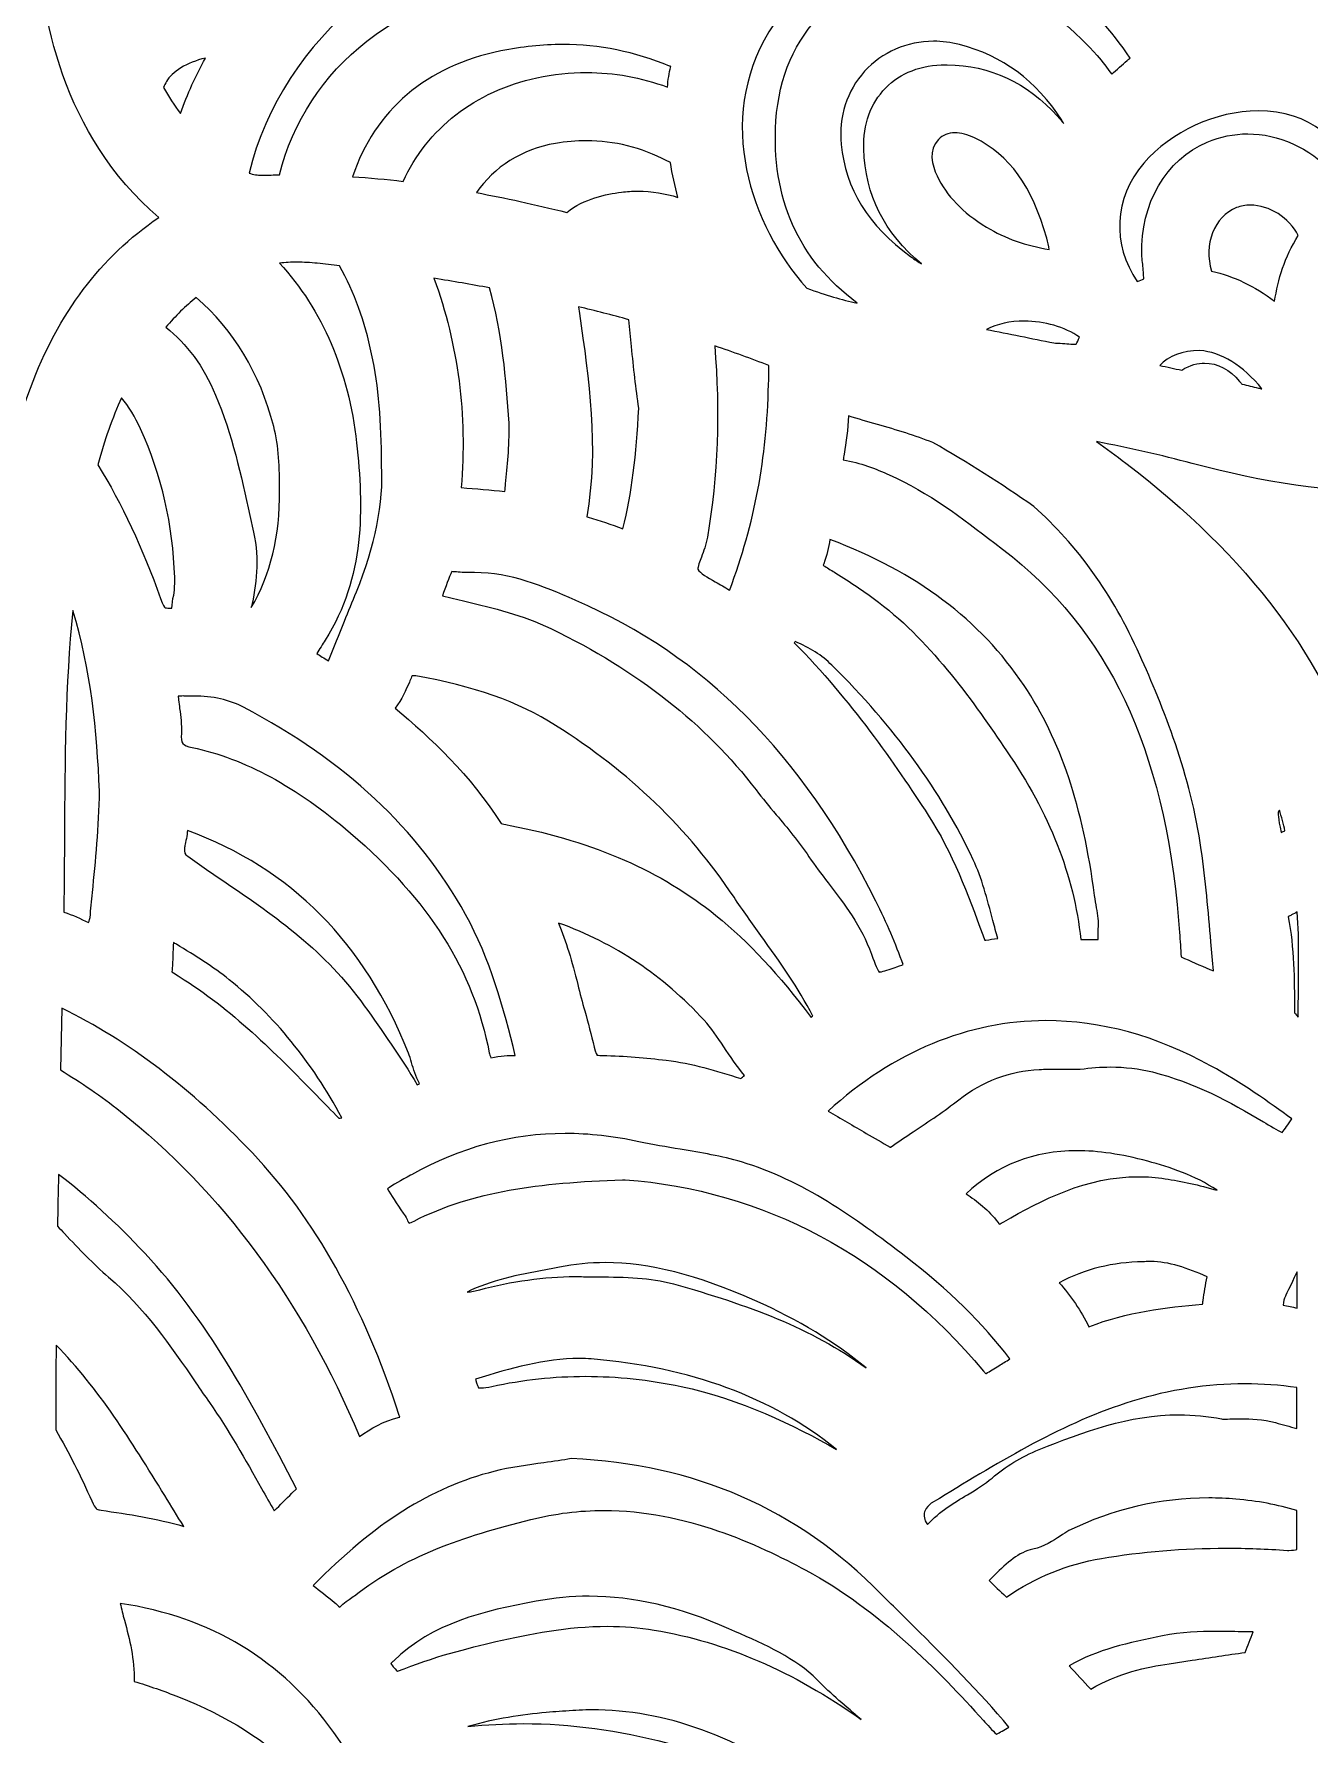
# Model space of a CAD drawing. Extents: x 55 to 1945, y -803 to -197.
# Drawn here: x 622.2 to 750.3, y -578.7 to -408 of the extents above; entities that cross this region are included whole.
import ezdxf

# ---------------------------------------------------------------- set-up
doc = ezdxf.new("R2010")
doc.units = 0
doc.header["$MEASUREMENT"] = 0
doc.layers.add('Layer 1', color=7, linetype='Continuous')

# ---------------------------------------------------------------- blocks, each defined once
blk = doc.blocks.new('block 2')
at = {"layer": 'Layer 1', "lineweight": 0}
for points, knots in [([(980.2, -612.68), (978.01, -609.98), (975.82, -607.29), (973.62, -604.6), (968.72, -598.59), (963.66, -592.38), (958.81, -586.19), (951.38, -576.7), (942.23, -563.82), (937.35, -548.26), (936.88, -546.77), (937, -546.29), (938.11, -545.24), (945.05, -538.69), (950.03, -531.23), (952.92, -523.05), (954.92, -517.36), (954.23, -515.91), (948.58, -513.87), (928.52, -506.64), (912.42, -493.97), (900.72, -476.21), (899.19, -473.89), (898.47, -471.72), (898.4, -469.18), (898.25, -464.07), (897.58, -458.73), (896.4, -453.32), (894.46, -444.44), (891.27, -434.42), (882.3, -427.47), (881.82, -427.09), (881.34, -426.74), (880.84, -426.4), (885.52, -422.49), (888.82, -417.27), (890.88, -410.54), (893.45, -402.18), (894.08, -392.92), (892.88, -381.39), (892.88, -381.39), (892.79, -380.54), (892.79, -380.54), (891.75, -370.64), (891.75, -370.64), (898.02, -362.41), (912.49, -343.4), (928.05, -332.67), (947, -328.65), (949, -328.22), (950.32, -327.37), (951.03, -326.06), (952.01, -324.26), (951.42, -322.25), (950.89, -320.89), (946.39, -309.26), (938.54, -301.57), (927.54, -298.03), (926.54, -297.71), (926.54, -297.65), (926.53, -296.78), (926.51, -292.92), (926.78, -289.16), (927.33, -285.61), (929.56, -271.21), (935.07, -257.96), (941.5, -243.37), (941.6, -243.13), (941.79, -242.81), (941.98, -242.48), (942.74, -241.18), (944.76, -237.73), (941.36, -235.19), (940.46, -234.51), (939.51, -234.17), (938.54, -234.17), (936.38, -234.17), (935.04, -235.8), (934.16, -236.89), (933.92, -237.18), (933.7, -237.45), (933.53, -237.61), (911.04, -259.03), (894.13, -285.43), (881.81, -318.32), (880.74, -321.18), (879.69, -324.04), (878.61, -327.02), (873.63, -315.34), (866.33, -304.93), (856.88, -296.02), (855.65, -294.86), (855.39, -294.08), (855.68, -292.39), (858.16, -277.79), (856.25, -264.3), (850, -252.3), (849.56, -251.44), (849.45, -250.71), (849.62, -249.67), (852.55, -231.6), (844.41, -214.21), (828.89, -205.34), (822.41, -201.64), (815.12, -199.69), (807.81, -199.69), (797.77, -199.69), (788.2, -203.19), (780.13, -209.83), (779.41, -210.42), (779.06, -210.53), (778.62, -210.53), (778.48, -210.53), (778.32, -210.51), (778.15, -210.49), (771.35, -209.5), (764.48, -209), (757.73, -209), (751.12, -209), (744.44, -209.48), (737.88, -210.43), (737.6, -210.47), (737.35, -210.49), (737.13, -210.49), (736.54, -210.49), (736.05, -210.36), (735.27, -209.72), (727.41, -203.26), (717.65, -199.71), (707.77, -199.71), (700.37, -199.71), (693.01, -201.69), (686.48, -205.44), (670.95, -214.36), (662.86, -231.82), (665.87, -249.91), (666.02, -250.8), (665.92, -251.42), (665.51, -252.2), (659.13, -264.39), (657.26, -277.72), (659.82, -292.95), (660.04, -294.26), (659.87, -294.75), (658.87, -295.69), (649.22, -304.74), (641.81, -315.28), (636.8, -327.05), (633.94, -319.07), (631.27, -312.04), (628.24, -305.09), (616.62, -278.45), (600.8, -255.52), (581.25, -236.94), (581.09, -236.79), (580.93, -236.62), (580.77, -236.44), (579.95, -235.53), (578.71, -234.17), (576.73, -234.17), (575.84, -234.17), (574.97, -234.46), (574.13, -235.03), (570.78, -237.34), (572.55, -240.68), (573.13, -241.78), (573.24, -241.99), (573.34, -242.19), (573.43, -242.38), (576.28, -248.67), (579.56, -256.14), (582.31, -263.9), (585.68, -273.41), (589.09, -284.74), (588.81, -296.61), (588.79, -297.46), (588.69, -297.65), (588.68, -297.67), (588.68, -297.67), (588.54, -297.81), (588, -297.98), (577.24, -301.41), (569.49, -308.75), (564.95, -319.8), (563.93, -322.29), (563.28, -324.19), (564.19, -325.96), (565.1, -327.71), (567.06, -328.29), (569.53, -328.86), (575.92, -330.33), (582.04, -332.65), (587.72, -335.77), (601.19, -343.16), (612.55, -354.39), (623.49, -371.1), (623.85, -371.66), (623.8, -372.22), (623.58, -373.56), (623.58, -373.56), (623.52, -373.89), (623.52, -373.89), (622.22, -381.95), (621.82, -389.79), (622.33, -397.19), (622.96, -406.5), (625, -417.98), (634.73, -426.42), (628.9, -430.37), (624.67, -436), (621.85, -443.54), (619.02, -451.1), (617.47, -459.67), (616.95, -470.52), (616.86, -472.32), (616.41, -473.77), (615.48, -475.22), (603.68, -493.54), (587.21, -506.58), (566.51, -513.98), (562.16, -515.53), (560.85, -518.28), (562.39, -522.64), (565.45, -531.28), (570.63, -539.02), (577.79, -545.62), (578.63, -546.39), (578.7, -546.68), (578.35, -547.79), (575.44, -557.15), (570.75, -566.38), (563.59, -576.83), (557.77, -585.33), (551.09, -593.44), (544.63, -601.29), (541.67, -604.88), (538.61, -608.6), (535.66, -612.32), (535.54, -612.47), (535.41, -612.62), (535.28, -612.76), (534.49, -613.67), (532.08, -616.41), (534.83, -619.38), (535.99, -620.63), (537.21, -620.89), (538.03, -620.89), (539.54, -620.89), (540.66, -620.06), (541.49, -619.45), (541.64, -619.33), (541.8, -619.22), (541.95, -619.12), (543.82, -617.88), (545.69, -616.65), (547.56, -615.42), (553.71, -611.38), (560.08, -607.2), (566.2, -602.87), (582.76, -591.14), (601.36, -576.52), (615.64, -556.17), (615.74, -576.94), (616.67, -595.29), (618.46, -612.13), (618.77, -614.99), (618.25, -617.27), (616.67, -620.01), (610.06, -631.48), (604.76, -642.12), (600.47, -652.54), (593.95, -668.39), (590.23, -683.37), (589.12, -698.34), (588.81, -702.55), (590.57, -705.07), (594.5, -706.04), (595.16, -706.2), (595.81, -706.39), (596.46, -706.57), (598.33, -707.1), (600.26, -707.65), (602.39, -707.73), (602.56, -707.74), (602.7, -707.75), (602.81, -707.76), (602.81, -707.88), (602.79, -708.04), (602.77, -708.24), (602.01, -714.13), (601.78, -720.27), (602.07, -726.49), (602.98, -745.23), (607.98, -762.81), (613.46, -780.66), (614, -782.4), (614.53, -784.13), (615.07, -785.87), (616.16, -789.4), (617.25, -792.92), (618.32, -796.46), (619.08, -799.02), (620.54, -800.31), (622.65, -800.31), (622.89, -800.31), (623.15, -800.29), (623.4, -800.25), (624.33, -800.11), (627.35, -799.3), (627.08, -794.98), (627.07, -794.76), (627.07, -794.54), (627.07, -794.32), (627.06, -794.11), (627.06, -793.91), (627.05, -793.7), (625.82, -761.99), (626.93, -729.41), (630.36, -696.86), (630.98, -691), (631.71, -685.05), (632.42, -679.28), (632.69, -679.96), (632.96, -680.63), (633.22, -681.3), (634.46, -684.4), (635.73, -687.6), (637.11, -690.71), (649.92, -719.72), (668.32, -739.95), (693.35, -752.56), (709.85, -760.88), (728.61, -765.58), (750.68, -766.94), (751.51, -766.99), (752.19, -767.02), (752.79, -767.02), (756.35, -767.02), (757.46, -765.31), (757.8, -763.21), (758, -764.02), (758.36, -764.85), (759.01, -765.54), (760.45, -767.08), (762.53, -767.08), (763.21, -767.08), (763.57, -767.08), (763.94, -767.06), (764.34, -767.03), (771.51, -766.46), (780, -765.65), (788.57, -763.93), (814.74, -758.68), (835.61, -747.7), (852.36, -730.37), (865.29, -717), (875.34, -700.19), (882.99, -679.08), (884.8, -693.05), (886.21, -707.24), (887.26, -722.18), (888.8, -744.02), (889.17, -767.54), (888.39, -794.08), (888.39, -794.25), (888.38, -794.44), (888.36, -794.62), (888.28, -795.87), (888.02, -799.66), (892.08, -800.24), (892.34, -800.27), (892.59, -800.29), (892.82, -800.29), (896.11, -800.29), (896.91, -797.31), (897.25, -796.03), (897.3, -795.85), (897.35, -795.67), (897.4, -795.49), (899.41, -788.96), (901.41, -782.42), (903.41, -775.88), (909.48, -755.92), (915.7, -732.57), (912.59, -707.84), (915.13, -707.63), (917.54, -706.99), (919.86, -706.37), (919.86, -706.37), (921.02, -706.06), (921.02, -706.06), (925.04, -705.01), (926.82, -702.51), (926.46, -698.41), (925.72, -690.03), (924.43, -682.34), (922.53, -674.89), (917.08, -653.5), (906.86, -634.03), (897.58, -617.8), (896.89, -616.6), (896.59, -615.87), (896.69, -614.91), (898.6, -597.76), (899.6, -578.96), (899.83, -556.08), (904.49, -562.78), (909.84, -569.14), (916.05, -575.39), (933.48, -592.92), (953.58, -606.31), (974.35, -619.6), (975.12, -620.09), (976.28, -620.83), (977.69, -620.83), (977.69, -620.83), (977.69, -620.83), (977.69, -620.83), (978.58, -620.83), (979.88, -620.54), (981, -619.13), (983.22, -616.33), (981.17, -613.85), (980.4, -612.92), (980.4, -612.92), (980.2, -612.68), (980.2, -612.68)], [0, 0, 0, 0, 1, 1, 1, 2, 2, 2, 3, 3, 3, 4, 4, 4, 5, 5, 5, 6, 6, 6, 7, 7, 7, 8, 8, 8, 9, 9, 9, 10, 10, 10, 11, 11, 11, 12, 12, 12, 13, 13, 13, 14, 14, 14, 15, 15, 15, 16, 16, 16, 17, 17, 17, 18, 18, 18, 19, 19, 19, 20, 20, 20, 21, 21, 21, 22, 22, 22, 23, 23, 23, 24, 24, 24, 25, 25, 25, 26, 26, 26, 27, 27, 27, 28, 28, 28, 29, 29, 29, 30, 30, 30, 31, 31, 31, 32, 32, 32, 33, 33, 33, 34, 34, 34, 35, 35, 35, 36, 36, 36, 37, 37, 37, 38, 38, 38, 39, 39, 39, 40, 40, 40, 41, 41, 41, 42, 42, 42, 43, 43, 43, 44, 44, 44, 45, 45, 45, 46, 46, 46, 47, 47, 47, 48, 48, 48, 49, 49, 49, 50, 50, 50, 51, 51, 51, 52, 52, 52, 53, 53, 53, 54, 54, 54, 55, 55, 55, 56, 56, 56, 57, 57, 57, 58, 58, 58, 59, 59, 59, 60, 60, 60, 61, 61, 61, 62, 62, 62, 63, 63, 63, 64, 64, 64, 65, 65, 65, 66, 66, 66, 67, 67, 67, 68, 68, 68, 69, 69, 69, 70, 70, 70, 71, 71, 71, 72, 72, 72, 73, 73, 73, 74, 74, 74, 75, 75, 75, 76, 76, 76, 77, 77, 77, 78, 78, 78, 79, 79, 79, 80, 80, 80, 81, 81, 81, 82, 82, 82, 83, 83, 83, 84, 84, 84, 85, 85, 85, 86, 86, 86, 87, 87, 87, 88, 88, 88, 89, 89, 89, 90, 90, 90, 91, 91, 91, 92, 92, 92, 93, 93, 93, 94, 94, 94, 95, 95, 95, 96, 96, 96, 97, 97, 97, 98, 98, 98, 99, 99, 99, 100, 100, 100, 101, 101, 101, 102, 102, 102, 103, 103, 103, 104, 104, 104, 105, 105, 105, 106, 106, 106, 107, 107, 107, 108, 108, 108, 109, 109, 109, 110, 110, 110, 111, 111, 111, 112, 112, 112, 113, 113, 113, 114, 114, 114, 115, 115, 115, 116, 116, 116, 117, 117, 117, 118, 118, 118, 119, 119, 119, 120, 120, 120, 121, 121, 121, 122, 122, 122, 123, 123, 123, 124, 124, 124, 125, 125, 125, 126, 126, 126, 127, 127, 127, 128, 128, 128, 129, 129, 129, 130, 130, 130, 131, 131, 131, 132, 132, 132, 133, 133, 133, 134, 134, 134, 135, 135, 135, 136, 136, 136, 137, 137, 137, 138, 138, 138, 139, 139, 139, 140, 140, 140, 141, 141, 141, 142, 142, 142, 142]), ([(674.14, -397.29), (674.51, -397.28), (674.88, -397.27), (675.25, -397.27), (680.4, -397.27), (685.24, -398.83), (689.65, -401.92), (688.98, -402.82), (688.44, -403.78), (688.06, -404.76), (683.4, -402.95), (678.85, -402.04), (674.52, -402.04), (667.71, -402.04), (661.35, -404.29), (655.61, -408.72), (651.24, -412.11), (648.17, -416.82), (646.84, -422.13), (646.28, -422.14), (645.74, -422.16), (645.21, -422.17), (645.21, -422.17), (645.08, -422.18), (645.08, -422.18), (644.65, -422.18), (644.23, -422.1), (643.79, -421.95), (647.11, -408.37), (659.86, -397.9), (674.14, -397.29)], [0, 0, 0, 0, 1, 1, 1, 2, 2, 2, 3, 3, 3, 4, 4, 4, 5, 5, 5, 6, 6, 6, 7, 7, 7, 8, 8, 8, 9, 9, 9, 10, 10, 10, 10]), ([(715.1, -402.12), (714.02, -401.94), (712.95, -401.85), (711.91, -401.85), (703.36, -401.85), (697.24, -407.82), (696.67, -416.71), (696.17, -424.48), (698.91, -430.62), (704.81, -435), (703.29, -434.68), (701.72, -434.22), (699.77, -433.52), (694.11, -427.19), (690.57, -416.6), (695.97, -407.78), (699.4, -402.18), (705.18, -398.96), (711.83, -398.96), (713.5, -398.96), (715.23, -399.17), (716.94, -399.57), (723.35, -401.09), (728.48, -404.74), (732.21, -410.41), (732.1, -410.5), (732, -410.59), (731.92, -410.65), (731.4, -411.11), (730.88, -411.57), (730.36, -412.03), (729.9, -411.4), (729.43, -410.77), (728.9, -410.16), (725.03, -405.7), (720.38, -403), (715.1, -402.12)], [0, 0, 0, 0, 1, 1, 1, 2, 2, 2, 3, 3, 3, 4, 4, 4, 5, 5, 5, 6, 6, 6, 7, 7, 7, 8, 8, 8, 9, 9, 9, 10, 10, 10, 11, 11, 11, 12, 12, 12, 12]), ([(685.78, -413.32), (683.14, -412.36), (680.41, -411.86), (677.67, -411.86), (676.02, -411.86), (674.34, -412.04), (672.67, -412.4), (666.51, -413.71), (661.63, -417.53), (659.27, -422.79), (657.55, -422.59), (655.85, -422.43), (654.18, -422.32), (656.4, -415.65), (661.6, -411.21), (669.06, -409.69), (671.16, -409.27), (673.25, -409.05), (675.26, -409.05), (678.94, -409.05), (682.55, -409.78), (685.99, -411.22), (686.03, -411.23), (686.07, -411.25), (686.11, -411.26), (685.95, -411.93), (685.84, -412.61), (685.78, -413.32)], [0, 0, 0, 0, 1, 1, 1, 2, 2, 2, 3, 3, 3, 4, 4, 4, 5, 5, 5, 6, 6, 6, 7, 7, 7, 8, 8, 8, 9, 9, 9, 9]), ([(724.92, -416.25), (721.89, -412.87), (718.16, -411.13), (713.85, -411.08), (713.85, -411.08), (713.72, -411.08), (713.72, -411.08), (711.25, -411.08), (709.16, -411.89), (707.67, -413.42), (706.17, -414.95), (705.42, -417.06), (705.48, -419.53), (705.6, -424.13), (707.55, -428), (711.29, -431.07), (710.96, -430.88), (710.6, -430.64), (710.18, -430.33), (705.92, -427.21), (703.64, -423.53), (703.22, -419.08), (702.95, -416.3), (703.78, -413.69), (705.56, -411.74), (707.3, -409.82), (709.82, -408.72), (712.48, -408.72), (713.34, -408.72), (714.21, -408.84), (715.08, -409.06), (719.41, -410.17), (722.77, -412.65), (725.34, -416.64), (725.41, -416.77), (725.48, -416.88), (725.55, -416.99), (725.35, -416.74), (725.14, -416.49), (724.92, -416.25)], [0, 0, 0, 0, 1, 1, 1, 2, 2, 2, 3, 3, 3, 4, 4, 4, 5, 5, 5, 6, 6, 6, 7, 7, 7, 8, 8, 8, 9, 9, 9, 10, 10, 10, 11, 11, 11, 12, 12, 12, 13, 13, 13, 13]), ([(635.22, -413.35), (635.3, -413.15), (635.4, -412.95), (635.51, -412.76), (636.04, -411.82), (637.56, -410.83), (639.41, -410.42), (638.44, -412.16), (637.61, -414.01), (636.91, -415.98), (636.29, -415.16), (635.73, -414.28), (635.22, -413.35)], [0, 0, 0, 0, 1, 1, 1, 2, 2, 2, 3, 3, 3, 4, 4, 4, 4]), ([(744.02, -418.02), (742.62, -418.02), (741.25, -418.29), (739.94, -418.85), (735.81, -420.59), (733.23, -425.03), (733.39, -430.15), (733.4, -430.41), (733.42, -430.66), (733.45, -430.92), (733.45, -430.92), (733.47, -431.11), (733.47, -431.11), (733.52, -431.62), (733.57, -432.19), (733.58, -432.57), (733.41, -432.65), (733.18, -432.74), (732.93, -432.83), (730.36, -429.14), (730.59, -424.45), (733.57, -420.97), (736.3, -417.78), (740.81, -415.72), (745.05, -415.72), (750.18, -415.72), (753.76, -418.55), (754.94, -423.49), (754.69, -423.57), (754.44, -423.67), (754.2, -423.79), (753.68, -423.04), (753.08, -422.4), (752.59, -421.9), (750.14, -419.39), (747.1, -418.02), (744.02, -418.02)], [0, 0, 0, 0, 1, 1, 1, 2, 2, 2, 3, 3, 3, 4, 4, 4, 5, 5, 5, 6, 6, 6, 7, 7, 7, 8, 8, 8, 9, 9, 9, 10, 10, 10, 11, 11, 11, 12, 12, 12, 12]), ([(712.84, -422.24), (712.32, -421.16), (711.93, -419.64), (712.98, -418.59), (713.42, -418.14), (713.96, -417.92), (714.64, -417.92), (715.23, -417.92), (715.91, -418.1), (716.6, -418.43), (720.13, -420.14), (722.36, -423.24), (723.85, -428.5), (723.95, -428.86), (724.03, -429.24), (724.09, -429.64), (721.74, -429.2), (719.69, -428.55), (717.8, -427.39), (715.38, -425.89), (713.8, -424.26), (712.84, -422.24)], [0, 0, 0, 0, 1, 1, 1, 2, 2, 2, 3, 3, 3, 4, 4, 4, 5, 5, 5, 6, 6, 6, 7, 7, 7, 7]), ([(682.8, -423.77), (682.26, -423.77), (681.7, -423.81), (681.16, -423.87), (679.59, -424.07), (677.45, -424.5), (675.67, -425.9), (672.47, -425.1), (669.48, -424.45), (666.61, -423.92), (668.37, -421.34), (671.18, -419.56), (674.55, -418.98), (675.59, -418.8), (676.64, -418.71), (677.66, -418.71), (680.44, -418.71), (683.15, -419.39), (685.73, -420.72), (685.73, -420.72), (686.05, -420.88), (686.07, -420.89), (686.27, -422.09), (686.53, -423.25), (686.83, -424.39), (685.58, -424.01), (684.23, -423.77), (682.8, -423.77)], [0, 0, 0, 0, 1, 1, 1, 2, 2, 2, 3, 3, 3, 4, 4, 4, 5, 5, 5, 6, 6, 6, 7, 7, 7, 8, 8, 8, 9, 9, 9, 9]), ([(740.39, -431.8), (739.55, -429.17), (740.66, -426.28), (742.89, -425.42), (743.32, -425.25), (743.78, -425.17), (744.27, -425.17), (746.19, -425.17), (748.17, -426.44), (749.08, -428.23), (747.72, -430.38), (747.03, -432.64), (746.71, -434.81), (744.69, -433.29), (742.63, -432.32), (740.39, -431.8)], [0, 0, 0, 0, 1, 1, 1, 2, 2, 2, 3, 3, 3, 4, 4, 4, 5, 5, 5, 5]), ([(654.58, -449.03), (653.77, -441.79), (651.18, -435.74), (646.86, -430.99), (647.44, -430.93), (648.02, -430.9), (648.62, -430.9), (649.27, -430.9), (649.95, -430.94), (650.64, -431.01), (651.39, -431.08), (652.13, -431.17), (652.88, -431.25), (655.82, -436.64), (657.12, -442.83), (657.08, -451.13), (657.08, -451.18), (657.08, -451.24), (657.09, -451.29), (657.32, -455.01), (656.45, -459.4), (654.56, -464), (654.16, -464.98), (653.76, -465.96), (653.37, -466.94), (652.83, -468.26), (652.3, -469.58), (651.75, -470.9), (651.34, -470.66), (650.93, -470.4), (650.61, -470.19), (650.85, -469.76), (651.19, -469.22), (651.44, -468.84), (655.43, -462.52), (655.31, -455.58), (654.58, -449.03)], [0, 0, 0, 0, 1, 1, 1, 2, 2, 2, 3, 3, 3, 4, 4, 4, 5, 5, 5, 6, 6, 6, 7, 7, 7, 8, 8, 8, 9, 9, 9, 10, 10, 10, 11, 11, 11, 12, 12, 12, 12]), ([(662.35, -432.52), (664.24, -432.82), (666.11, -433.14), (667.93, -433.48), (669.19, -438), (669.6, -442.64), (669.89, -447.05), (669.91, -449.55), (669.72, -451.38), (669.54, -453.14), (669.52, -453.4), (669.49, -453.66), (669.47, -453.91), (668.04, -453.78), (666.57, -453.64), (665.08, -453.52), (665.7, -446.28), (664.79, -439.22), (662.35, -432.52)], [0, 0, 0, 0, 1, 1, 1, 2, 2, 2, 3, 3, 3, 4, 4, 4, 5, 5, 5, 6, 6, 6, 6]), ([(638.49, -434.45), (642.26, -437.69), (644.87, -442.03), (646.27, -447.38), (646.8, -449.4), (646.85, -451.57), (646.86, -453.8), (646.89, -458.4), (645.96, -462.25), (644.02, -465.57), (644.53, -463.32), (644.86, -460.77), (644.24, -457.99), (644.24, -457.99), (643.87, -456.32), (643.87, -456.32), (643, -452.32), (642.1, -448.19), (640.44, -444.25), (639.21, -441.33), (637.57, -439.09), (635.44, -437.43), (636.41, -436.29), (637.43, -435.29), (638.49, -434.45)], [0, 0, 0, 0, 1, 1, 1, 2, 2, 2, 3, 3, 3, 4, 4, 4, 5, 5, 5, 6, 6, 6, 7, 7, 7, 8, 8, 8, 8]), ([(676.94, -436.05), (676.94, -436.05), (676.84, -435.37), (676.84, -435.37), (678.54, -435.78), (680.23, -436.21), (681.89, -436.67), (681.99, -437.57), (682.08, -438.47), (682.17, -439.35), (682.39, -441.51), (682.6, -443.55), (682.91, -445.56), (682.63, -450.29), (682.24, -454.06), (681.3, -457.67), (680.14, -457.21), (678.98, -456.85), (677.84, -456.5), (677.84, -456.5), (677.68, -456.45), (677.68, -456.45), (678.9, -449.47), (677.91, -442.65), (676.94, -436.05)], [0, 0, 0, 0, 1, 1, 1, 2, 2, 2, 3, 3, 3, 4, 4, 4, 5, 5, 5, 6, 6, 6, 7, 7, 7, 8, 8, 8, 8]), ([(721.59, -436.81), (723.61, -436.81), (725.65, -437.41), (727.14, -438.43), (727.01, -438.7), (726.89, -438.95), (726.8, -439.12), (726.78, -439.13), (726.76, -439.13), (726.74, -439.13), (726.37, -439.13), (725.82, -439.09), (725.19, -439.04), (724.98, -439.03), (724.77, -439.02), (724.56, -439.01), (722.31, -438.55), (720.05, -438.09), (717.79, -437.64), (718.86, -437.1), (720.17, -436.81), (721.59, -436.81)], [0, 0, 0, 0, 1, 1, 1, 2, 2, 2, 3, 3, 3, 4, 4, 4, 5, 5, 5, 6, 6, 6, 7, 7, 7, 7]), ([(690.52, -439.3), (692.38, -439.93), (694.19, -440.59), (695.95, -441.27), (695.97, -441.96), (695.97, -442.54), (695.93, -443.04), (695.92, -443.09), (695.92, -443.14), (695.92, -443.19), (695.76, -450.57), (694.53, -457.11), (692.03, -463.77), (692.02, -463.79), (692.02, -463.81), (692.01, -463.83), (691.53, -463.5), (691.04, -463.23), (690.58, -462.97), (689.8, -462.54), (689.06, -462.12), (688.82, -461.72), (688.8, -461.52), (689.03, -460.91), (689.19, -460.51), (689.41, -459.92), (689.67, -459.25), (689.79, -458.51), (690.84, -452.36), (691.08, -445.91), (690.52, -439.3)], [0, 0, 0, 0, 1, 1, 1, 2, 2, 2, 3, 3, 3, 4, 4, 4, 5, 5, 5, 6, 6, 6, 7, 7, 7, 8, 8, 8, 9, 9, 9, 10, 10, 10, 10]), ([(745.44, -443.62), (745.32, -443.59), (745.2, -443.56), (745.08, -443.53), (744.53, -443.4), (743.98, -443.27), (743.43, -443.14), (743.35, -443.04), (743.28, -442.95), (743.2, -442.86), (742.23, -441.68), (740.97, -441.03), (739.66, -441.03), (739.06, -441.03), (738.24, -441.17), (737.39, -441.75), (736.66, -441.58), (735.92, -441.42), (735.19, -441.26), (736.06, -440.32), (737.46, -439.78), (739.21, -439.77), (741.34, -439.92), (743.53, -441.27), (745.44, -443.62)], [0, 0, 0, 0, 1, 1, 1, 2, 2, 2, 3, 3, 3, 4, 4, 4, 5, 5, 5, 6, 6, 6, 7, 7, 7, 8, 8, 8, 8]), ([(631, -444.5), (631.73, -445.38), (632.36, -446.42), (632.91, -447.64), (635.03, -452.34), (636.16, -457.22), (636.34, -462.56), (636.33, -462.74), (636.33, -462.93), (636.33, -463.14), (636.32, -463.55), (636.32, -464.02), (636.23, -464.33), (636.11, -464.79), (636.07, -465.24), (636.04, -465.62), (635.97, -465.62), (635.9, -465.62), (635.84, -465.62), (635.53, -465.62), (635.39, -465.58), (635.37, -465.58), (635.36, -465.58), (635.36, -465.59), (635.36, -465.59), (635.33, -465.55), (635.17, -465.36), (634.92, -464.67), (633.11, -459.58), (631.04, -455.17), (628.62, -451.23), (629.29, -448.75), (630.08, -446.52), (631, -444.5)], [0, 0, 0, 0, 1, 1, 1, 2, 2, 2, 3, 3, 3, 4, 4, 4, 5, 5, 5, 6, 6, 6, 7, 7, 7, 8, 8, 8, 9, 9, 9, 10, 10, 10, 11, 11, 11, 11]), ([(737.66, -500.78), (737.66, -500.78), (737.33, -500.64), (737.33, -500.64), (737.28, -499.82), (737.22, -499), (737.16, -498.19), (737.16, -498.19), (737.08, -496.98), (737.08, -496.98), (735.62, -479.64), (730.01, -467.79), (719.41, -459.7), (719.41, -459.7), (718.62, -459.09), (718.62, -459.09), (715.36, -456.59), (711.99, -454.01), (708.04, -452.25), (706.69, -451.65), (705.15, -451.02), (703.41, -450.75), (703.44, -450.56), (703.47, -450.37), (703.5, -450.18), (703.7, -448.95), (703.9, -447.68), (703.96, -446.33), (704.93, -446.64), (705.9, -446.92), (706.85, -447.19), (708.79, -447.75), (710.63, -448.29), (712.41, -449.01), (715.9, -450.98), (719.31, -453.14), (722.54, -455.42), (726.94, -459.31), (730.42, -464.19), (733.18, -470.33), (735.51, -475.51), (738.31, -482.41), (739.35, -489.88), (739.78, -492.92), (740.05, -496.07), (740.31, -499.13), (740.39, -500.1), (740.47, -501.07), (740.56, -502.04), (739.59, -501.63), (738.61, -501.2), (737.66, -500.78)], [0, 0, 0, 0, 1, 1, 1, 2, 2, 2, 3, 3, 3, 4, 4, 4, 5, 5, 5, 6, 6, 6, 7, 7, 7, 8, 8, 8, 9, 9, 9, 10, 10, 10, 11, 11, 11, 12, 12, 12, 13, 13, 13, 14, 14, 14, 15, 15, 15, 16, 16, 16, 17, 17, 17, 17]), ([(757.78, -493.97), (757.48, -490.17), (756.77, -486.48), (755.68, -482.95), (751.93, -470.89), (744.11, -460.46), (731.78, -451.07), (730.81, -450.33), (729.83, -449.61), (728.83, -448.9), (732.12, -449.57), (735.3, -450.26), (738.42, -451.1), (745.69, -453.05), (752.24, -454), (758.42, -454), (764.24, -454), (769.7, -453.18), (775.12, -451.5), (778.87, -450.33), (782.82, -449.5), (786.74, -448.76), (784.25, -450.57), (781.77, -452.46), (779.43, -454.51), (765.78, -466.42), (758.68, -479.35), (757.78, -493.97)], [0, 0, 0, 0, 1, 1, 1, 2, 2, 2, 3, 3, 3, 4, 4, 4, 5, 5, 5, 6, 6, 6, 7, 7, 7, 8, 8, 8, 9, 9, 9, 9]), ([(729, -498.87), (728.97, -498.87), (728.95, -498.87), (728.92, -498.87), (728.59, -498.89), (728.26, -498.9), (727.94, -498.9), (727.67, -498.9), (727.45, -498.89), (727.25, -498.87), (726.57, -492.44), (724.14, -486.25), (719.82, -479.95), (716.56, -475.19), (712.5, -469.26), (706.96, -465.01), (705.56, -463.93), (704.09, -463.01), (702.67, -462.11), (702.31, -461.88), (701.94, -461.65), (701.58, -461.42), (701.51, -461.38), (701.46, -461.34), (701.42, -461.31), (701.43, -461.27), (701.44, -461.22), (701.46, -461.17), (701.76, -460.33), (701.97, -459.53), (702.09, -458.74), (710.77, -461.99), (717.15, -466.79), (721.57, -473.39), (725.23, -478.87), (727.48, -485.57), (728.64, -494.48), (728.7, -494.89), (728.77, -495.29), (728.84, -495.7), (728.98, -496.45), (729.1, -497.15), (729.03, -497.63), (729.01, -497.75), (728.99, -497.88), (728.99, -498.01), (728.99, -498.01), (729, -498.82), (729, -498.87)], [0, 0, 0, 0, 1, 1, 1, 2, 2, 2, 3, 3, 3, 4, 4, 4, 5, 5, 5, 6, 6, 6, 7, 7, 7, 8, 8, 8, 9, 9, 9, 10, 10, 10, 11, 11, 11, 12, 12, 12, 13, 13, 13, 14, 14, 14, 15, 15, 15, 16, 16, 16, 16]), ([(706.69, -495.03), (707.79, -497.23), (708.69, -499.33), (709.43, -501.4), (709.33, -501.44), (708.79, -501.64), (708.62, -501.7), (707.76, -502.01), (707.29, -502.12), (707.02, -502.16), (706.88, -501.94), (706.64, -501.45), (706.25, -500.36), (705.23, -497.53), (703.54, -495.33), (701.9, -493.19), (701.22, -492.3), (700.57, -491.46), (699.98, -490.58), (698.96, -489.07), (697.81, -487.69), (696.7, -486.36), (695.98, -485.51), (695.31, -484.71), (694.67, -483.87), (689.59, -477.23), (682.85, -471.93), (674.08, -467.68), (671.26, -466.31), (668.31, -465.61), (665.45, -464.94), (664.7, -464.76), (663.95, -464.58), (663.2, -464.39), (663.2, -464.39), (663.2, -464.39), (663.2, -464.39), (663.51, -463.53), (663.88, -462.5), (664.13, -461.96), (664.32, -461.97), (664.54, -461.99), (664.78, -462), (665.04, -462.02), (665.32, -462.04), (665.63, -462.06), (665.68, -462.06), (665.83, -462.06), (665.86, -462.06), (666.05, -462.06), (666.24, -462.05), (666.42, -462.05), (670.09, -462.05), (673.22, -463.4), (676.53, -464.82), (676.53, -464.82), (676.6, -464.86), (676.6, -464.86), (689.44, -470.38), (699.28, -480.25), (706.69, -495.03)], [0, 0, 0, 0, 1, 1, 1, 2, 2, 2, 3, 3, 3, 4, 4, 4, 5, 5, 5, 6, 6, 6, 7, 7, 7, 8, 8, 8, 9, 9, 9, 10, 10, 10, 11, 11, 11, 12, 12, 12, 13, 13, 13, 14, 14, 14, 15, 15, 15, 16, 16, 16, 17, 17, 17, 18, 18, 18, 19, 19, 19, 20, 20, 20, 20]), ([(625.27, -488.47), (625.31, -481.03), (625.36, -473.39), (626.1, -465.86), (627.95, -471.78), (628.52, -478), (628.79, -483.99), (628.73, -487.64), (628.4, -490.96), (628.08, -494.18), (628, -495.01), (627.92, -495.84), (627.84, -496.67), (627.83, -496.78), (627.76, -496.98), (627.67, -497.18), (626.91, -496.8), (626.09, -496.41), (625.2, -496.13), (625.24, -493.56), (625.26, -490.98), (625.27, -488.47)], [0, 0, 0, 0, 1, 1, 1, 2, 2, 2, 3, 3, 3, 4, 4, 4, 5, 5, 5, 6, 6, 6, 7, 7, 7, 7]), ([(702.28, -471.35), (708.58, -477.57), (713.22, -483.96), (716.46, -490.88), (717.33, -492.72), (717.87, -494.79), (718.44, -496.98), (718.6, -497.58), (718.75, -498.18), (718.92, -498.78), (718.51, -498.83), (718.11, -498.89), (717.72, -498.96), (717.69, -498.96), (717.66, -498.97), (717.63, -498.97), (717.63, -498.97), (717.42, -498.42), (717.42, -498.42), (715.94, -494.37), (714.4, -490.18), (711.94, -486.39), (708.64, -481.32), (704.14, -474.79), (698.51, -469.11), (698.54, -469.07), (698.57, -469.02), (698.59, -468.98), (700.05, -469.57), (701.29, -470.37), (702.28, -471.35)], [0, 0, 0, 0, 1, 1, 1, 2, 2, 2, 3, 3, 3, 4, 4, 4, 5, 5, 5, 6, 6, 6, 7, 7, 7, 8, 8, 8, 9, 9, 9, 10, 10, 10, 10]), ([(690.64, -496.47), (685.12, -492.01), (678.57, -489.14), (670.01, -487.43), (670.01, -487.43), (669.71, -487.37), (669.71, -487.37), (669.51, -487.33), (669.23, -487.28), (669.08, -487.23), (666.01, -482.38), (662.03, -478.66), (658.45, -475.65), (659.13, -474.8), (659.54, -473.84), (659.88, -473.04), (659.95, -472.87), (660.03, -472.69), (660.1, -472.52), (660.12, -472.48), (660.13, -472.45), (660.15, -472.43), (660.19, -472.42), (660.26, -472.42), (660.37, -472.42), (660.41, -472.42), (660.47, -472.42), (660.52, -472.42), (666.31, -473.43), (670.78, -475.01), (674.56, -477.4), (681.97, -482.07), (687.82, -487.71), (692.46, -494.64), (693.34, -495.95), (694.26, -497.24), (695.15, -498.48), (697.08, -501.17), (698.9, -503.72), (700.37, -506.57), (700.36, -506.57), (700.24, -506.67), (700.19, -506.71), (696.99, -502.41), (693.94, -499.15), (690.64, -496.47)], [0, 0, 0, 0, 1, 1, 1, 2, 2, 2, 3, 3, 3, 4, 4, 4, 5, 5, 5, 6, 6, 6, 7, 7, 7, 8, 8, 8, 9, 9, 9, 10, 10, 10, 11, 11, 11, 12, 12, 12, 13, 13, 13, 14, 14, 14, 15, 15, 15, 15]), ([(636.83, -475.71), (636.79, -475.41), (636.75, -475.12), (636.72, -474.83), (636.71, -474.69), (636.7, -474.57), (636.69, -474.47), (636.75, -474.46), (636.83, -474.46), (636.9, -474.45), (637, -474.45), (637.1, -474.44), (637.19, -474.44), (637.19, -474.44), (637.84, -474.46), (638.01, -474.46), (638.02, -474.46), (638.24, -474.45), (638.24, -474.45), (640.15, -474.45), (641.83, -474.83), (643.24, -475.57), (653.46, -480.96), (660.75, -487.77), (665.53, -496.39), (667.98, -500.82), (669.35, -505.77), (670.51, -510.52), (670.51, -510.52), (670.49, -510.52), (670.49, -510.52), (669.86, -510.52), (669.01, -510.52), (668.07, -510.77), (667.99, -510.58), (667.93, -510.4), (667.9, -510.27), (666.31, -501.98), (661.89, -494.97), (653.99, -488.22), (648.45, -483.49), (643.4, -480.75), (638.08, -479.61), (637.12, -479.41), (636.94, -479.18), (637, -478.22), (637.05, -477.31), (636.93, -476.46), (636.83, -475.71)], [0, 0, 0, 0, 1, 1, 1, 2, 2, 2, 3, 3, 3, 4, 4, 4, 5, 5, 5, 6, 6, 6, 7, 7, 7, 8, 8, 8, 9, 9, 9, 10, 10, 10, 11, 11, 11, 12, 12, 12, 13, 13, 13, 14, 14, 14, 15, 15, 15, 16, 16, 16, 16]), ([(747.1, -486.03), (747.11, -486), (747.14, -485.96), (747.2, -485.89), (747.4, -486.58), (747.59, -487.28), (747.75, -487.99), (747.62, -488.03), (747.49, -488.08), (747.36, -488.13), (747.05, -486.66), (747.04, -486.17), (747.1, -486.03)], [0, 0, 0, 0, 1, 1, 1, 2, 2, 2, 3, 3, 3, 4, 4, 4, 4]), ([(641.5, -493.21), (640.16, -492.31), (638.87, -491.41), (637.65, -490.52), (637.35, -490.3), (637.26, -490.24), (637.33, -489.63), (637.33, -489.63), (637.34, -489.58), (637.34, -489.58), (637.4, -489.3), (637.53, -488.71), (637.6, -488.09), (637.6, -488.04), (637.61, -488), (637.61, -487.94), (647.99, -491.75), (655.45, -499.26), (659.79, -510.29), (659.9, -510.56), (660, -510.89), (660.1, -511.24), (660.29, -511.89), (660.5, -512.62), (660.89, -513.35), (660.86, -513.37), (660.71, -513.45), (660.67, -513.47), (659.01, -510.67), (657.16, -508.06), (655.36, -505.54), (651.52, -500.14), (646.41, -496.49), (641.5, -493.21)], [0, 0, 0, 0, 1, 1, 1, 2, 2, 2, 3, 3, 3, 4, 4, 4, 5, 5, 5, 6, 6, 6, 7, 7, 7, 8, 8, 8, 9, 9, 9, 10, 10, 10, 11, 11, 11, 11]), ([(749.08, -506.67), (748.77, -506.36), (748.73, -506.27), (748.72, -506.25), (748.72, -506.25), (748.71, -506.23), (748.71, -506.16), (748.71, -506.16), (748.71, -505.94), (748.71, -505.94), (748.69, -502.9), (748.67, -499.76), (748.08, -496.6), (748.19, -496.54), (748.3, -496.48), (748.41, -496.42), (748.6, -496.32), (748.79, -496.22), (748.98, -496.11), (749.08, -497.6), (749.13, -499.11), (749.12, -500.63), (749.1, -502.64), (749.09, -504.65), (749.08, -506.67)], [0, 0, 0, 0, 1, 1, 1, 2, 2, 2, 3, 3, 3, 4, 4, 4, 5, 5, 5, 6, 6, 6, 7, 7, 7, 8, 8, 8, 8]), ([(693.52, -512.52), (693.38, -512.64), (693.25, -512.75), (693.13, -512.84), (690.64, -512.04), (688.24, -511.31), (685.66, -511.01), (683.63, -510.77), (681.47, -510.54), (679.3, -510.54), (679.3, -510.54), (679.21, -510.54), (679.21, -510.54), (678.86, -510.54), (678.72, -510.48), (678.71, -510.48), (678.71, -510.48), (678.71, -510.48), (678.71, -510.48), (678.7, -510.47), (678.56, -510.3), (678.42, -509.69), (678.15, -508.45), (677.81, -507.23), (677.49, -506.06), (677.24, -505.17), (676.99, -504.28), (676.78, -503.39), (676.22, -501.08), (675.59, -499.07), (674.85, -497.23), (680.53, -499.28), (685.34, -502.49), (689.46, -506.99), (690.17, -507.75), (690.78, -508.67), (691.43, -509.65), (692.07, -510.61), (692.72, -511.59), (693.52, -512.52)], [0, 0, 0, 0, 1, 1, 1, 2, 2, 2, 3, 3, 3, 4, 4, 4, 5, 5, 5, 6, 6, 6, 7, 7, 7, 8, 8, 8, 9, 9, 9, 10, 10, 10, 11, 11, 11, 12, 12, 12, 13, 13, 13, 13]), ([(641.8, -502.92), (646.31, -506.53), (650.11, -511.19), (653.09, -516.77), (653.01, -516.79), (652.82, -516.83), (652.82, -516.83), (652.07, -516.07), (651.32, -515.31), (650.58, -514.54), (646.4, -510.28), (642.09, -505.87), (636.79, -502.61), (636.79, -502.61), (636.67, -502.53), (636.67, -502.53), (636.49, -502.43), (636.24, -502.27), (636.06, -502.14), (636.11, -501.59), (636.13, -501.06), (636.14, -500.54), (636.16, -500.06), (636.17, -499.6), (636.21, -499.18), (636.31, -499.24), (636.41, -499.3), (636.51, -499.36), (638.4, -500.52), (640.18, -501.62), (641.8, -502.92)], [0, 0, 0, 0, 1, 1, 1, 2, 2, 2, 3, 3, 3, 4, 4, 4, 5, 5, 5, 6, 6, 6, 7, 7, 7, 8, 8, 8, 9, 9, 9, 10, 10, 10, 10]), ([(625, -505.78), (631.68, -509.04), (637.97, -513.82), (644.13, -520.31), (650.42, -526.94), (655.24, -535.56), (658.87, -546.67), (658.89, -546.72), (658.9, -546.77), (658.92, -546.82), (658.9, -546.82), (658.89, -546.82), (658.88, -546.83), (657.27, -547.21), (656, -548), (654.88, -548.76), (649.18, -535.19), (641.11, -524.22), (630.88, -516.14), (628.95, -514.61), (626.93, -513.22), (624.87, -511.98), (624.87, -511.98), (625, -505.78), (625, -505.78)], [0, 0, 0, 0, 1, 1, 1, 2, 2, 2, 3, 3, 3, 4, 4, 4, 5, 5, 5, 6, 6, 6, 7, 7, 7, 8, 8, 8, 8]), ([(748.44, -516.9), (748.07, -517.44), (747.72, -517.94), (747.47, -518.26), (746.98, -518.02), (746.22, -517.57), (745.58, -517.18), (742.26, -515.19), (738.61, -513.21), (734.46, -512.18), (733.1, -511.85), (731.68, -511.68), (730.25, -511.68), (729.26, -511.68), (728.24, -511.76), (727.2, -511.91), (726.84, -511.91), (726.48, -511.91), (726.12, -511.9), (725.68, -511.9), (725.23, -511.89), (724.79, -511.89), (724.22, -511.89), (723.65, -511.9), (723.09, -511.93), (720.11, -512.08), (717.4, -513.11), (715.02, -514.97), (713.57, -516.1), (712.05, -517.12), (710.44, -518.19), (709.73, -518.67), (709.02, -519.14), (708.32, -519.62), (708.2, -519.71), (708.12, -519.74), (708.11, -519.74), (708.11, -519.74), (708.11, -519.73), (708.12, -519.73), (707.32, -519.27), (706.53, -518.8), (705.73, -518.34), (704.45, -517.59), (703.18, -516.85), (701.9, -516.11), (708.43, -510.17), (715.97, -507.03), (723.76, -507.03), (729.26, -507.03), (734.82, -508.55), (740.29, -511.56), (743.35, -513.23), (746.2, -515.24), (748.44, -516.9)], [0, 0, 0, 0, 1, 1, 1, 2, 2, 2, 3, 3, 3, 4, 4, 4, 5, 5, 5, 6, 6, 6, 7, 7, 7, 8, 8, 8, 9, 9, 9, 10, 10, 10, 11, 11, 11, 12, 12, 12, 13, 13, 13, 14, 14, 14, 15, 15, 15, 16, 16, 16, 17, 17, 17, 18, 18, 18, 18]), ([(659.98, -522.55), (659.98, -522.55), (660.08, -522.5), (660.08, -522.5), (664.97, -519.75), (670.17, -518.36), (675.53, -518.36), (677.92, -518.36), (680.4, -518.63), (682.9, -519.18), (684.3, -519.48), (685.7, -519.71), (687.06, -519.94), (689.19, -520.29), (691.21, -520.62), (693.2, -521.21), (699.41, -523.08), (704.55, -526.78), (709.7, -530.74), (714.01, -534.05), (717.44, -537.41), (720.15, -540.99), (719.75, -541.21), (719.38, -541.45), (719.02, -541.67), (718.57, -541.96), (718.15, -542.22), (717.75, -542.43), (717.74, -542.43), (717.73, -542.44), (717.72, -542.44), (717.66, -542.39), (717.59, -542.31), (717.51, -542.21), (707.84, -530.65), (695.4, -524.01), (681.54, -523), (681.49, -523), (681.43, -523), (681.37, -523), (681.34, -523), (681.31, -523), (681.28, -523), (672.81, -523.31), (666.36, -524.12), (660.35, -527.14), (660.11, -527.26), (659.95, -527.32), (659.85, -527.34), (659.8, -527.27), (659.73, -527.16), (659.65, -526.99), (659.52, -526.72), (659.37, -526.52), (659.26, -526.35), (658.64, -525.43), (658, -524.48), (657.68, -523.9), (658.2, -523.55), (659.1, -523.04), (659.98, -522.55)], [0, 0, 0, 0, 1, 1, 1, 2, 2, 2, 3, 3, 3, 4, 4, 4, 5, 5, 5, 6, 6, 6, 7, 7, 7, 8, 8, 8, 9, 9, 9, 10, 10, 10, 11, 11, 11, 12, 12, 12, 13, 13, 13, 14, 14, 14, 15, 15, 15, 16, 16, 16, 17, 17, 17, 18, 18, 18, 19, 19, 19, 20, 20, 20, 20]), ([(735.71, -522.89), (734.83, -522.76), (733.95, -522.69), (733.07, -522.69), (727.81, -522.69), (723.32, -525.03), (719.53, -527.22), (719.33, -527.33), (719.18, -527.41), (719.08, -527.46), (719.04, -527.41), (719, -527.35), (718.94, -527.27), (718.03, -526.05), (716.84, -525.16), (715.74, -524.4), (718.91, -521.5), (722.55, -520.08), (726.84, -520.08), (729, -520.08), (731.34, -520.43), (733.97, -521.14), (736.21, -521.74), (738.7, -522.56), (740.94, -524.06), (739.11, -523.53), (737.38, -523.14), (735.71, -522.89)], [0, 0, 0, 0, 1, 1, 1, 2, 2, 2, 3, 3, 3, 4, 4, 4, 5, 5, 5, 6, 6, 6, 7, 7, 7, 8, 8, 8, 9, 9, 9, 9]), ([(624.67, -522.46), (627.59, -524.68), (630.46, -527.31), (633.36, -530.4), (639.56, -537.03), (643.91, -545.02), (648.54, -554.02), (648.54, -554.02), (648.09, -554.46), (648.09, -554.46), (647.51, -555.04), (646.91, -555.63), (646.33, -556.24), (645.9, -555.5), (645.48, -554.75), (645.06, -554), (643.44, -551.12), (641.76, -548.14), (639.82, -545.36), (639.36, -544.7), (638.91, -544.04), (638.46, -543.38), (635.92, -539.68), (633.3, -535.86), (629.68, -532.76), (628.15, -531.45), (626.75, -529.97), (625.27, -528.4), (625.04, -528.16), (624.81, -527.92), (624.58, -527.67), (624.6, -525.94), (624.64, -524.2), (624.67, -522.46)], [0, 0, 0, 0, 1, 1, 1, 2, 2, 2, 3, 3, 3, 4, 4, 4, 5, 5, 5, 6, 6, 6, 7, 7, 7, 8, 8, 8, 9, 9, 9, 10, 10, 10, 11, 11, 11, 11]), ([(686.4, -533.46), (684, -532.79), (681.62, -532.77), (678.86, -532.75), (678.37, -532.74), (677.85, -532.74), (677.36, -532.73), (677.08, -532.72), (676.78, -532.72), (676.48, -532.72), (673.48, -532.72), (670.09, -533.19), (666.94, -534.05), (666.53, -534.16), (666.12, -534.24), (665.68, -534.28), (668.06, -533.08), (670.76, -532.56), (673.58, -532.03), (674.04, -531.94), (674.5, -531.85), (674.96, -531.76), (676.45, -531.47), (677.98, -531.32), (679.53, -531.32), (683.95, -531.32), (688.73, -532.53), (694.55, -535.12), (698.97, -537.09), (702.63, -539.29), (705.71, -541.88), (700.17, -537.86), (693.91, -535.57), (686.4, -533.46)], [0, 0, 0, 0, 1, 1, 1, 2, 2, 2, 3, 3, 3, 4, 4, 4, 5, 5, 5, 6, 6, 6, 7, 7, 7, 8, 8, 8, 9, 9, 9, 10, 10, 10, 11, 11, 11, 11]), ([(725.09, -533.33), (727.69, -531.96), (730.46, -531.28), (733.51, -531.23), (733.56, -531.23), (733.61, -531.23), (733.66, -531.23), (733.86, -531.21), (734.06, -531.21), (734.26, -531.21), (736.11, -531.21), (737.9, -531.85), (739.95, -532.74), (739.75, -533.57), (739.64, -534.37), (739.53, -535.11), (739.52, -535.24), (739.5, -535.37), (739.48, -535.5), (735.79, -535.8), (731.9, -536.25), (728.07, -537.76), (727.26, -536.14), (726.27, -534.66), (725.09, -533.33)], [0, 0, 0, 0, 1, 1, 1, 2, 2, 2, 3, 3, 3, 4, 4, 4, 5, 5, 5, 6, 6, 6, 7, 7, 7, 8, 8, 8, 8]), ([(748.96, -535.89), (748.51, -535.77), (748.04, -535.67), (747.55, -535.59), (747.59, -535.23), (747.67, -534.93), (747.79, -534.67), (747.79, -534.67), (748.73, -532.71), (748.96, -532.23), (748.96, -533.45), (748.96, -534.67), (748.96, -535.89)], [0, 0, 0, 0, 1, 1, 1, 2, 2, 2, 3, 3, 3, 4, 4, 4, 4]), ([(624.4, -548.11), (624.4, -545.33), (624.41, -542.48), (624.43, -539.59), (628.71, -543.96), (631.94, -549.19), (635.33, -554.69), (635.96, -555.72), (636.6, -556.76), (637.25, -557.8), (634.49, -556.98), (631.69, -556.57), (628.94, -556.16), (628.94, -556.16), (628.8, -556.13), (628.8, -556.13), (628.53, -556.09), (628.37, -556.07), (628.01, -555.24), (626.92, -552.77), (625.71, -550.37), (624.4, -548.11)], [0, 0, 0, 0, 1, 1, 1, 2, 2, 2, 3, 3, 3, 4, 4, 4, 5, 5, 5, 6, 6, 6, 7, 7, 7, 7]), ([(702.74, -550.06), (698.47, -547.63), (693.1, -544.99), (687.16, -543.75), (683.94, -543.07), (680.71, -542.73), (677.56, -542.73), (674.41, -542.73), (671.25, -543.07), (668.15, -543.74), (667.73, -543.84), (667.37, -543.88), (667.1, -543.88), (666.95, -543.88), (666.86, -543.87), (666.83, -543.87), (666.83, -543.87), (666.82, -543.87), (666.82, -543.87), (666.78, -543.81), (666.65, -543.6), (666.52, -543), (670.08, -541.92), (673.46, -540.94), (676.95, -540.94), (677.36, -540.94), (677.77, -540.96), (678.14, -540.98), (688.15, -541.84), (696.21, -544.81), (702.74, -550.06)], [0, 0, 0, 0, 1, 1, 1, 2, 2, 2, 3, 3, 3, 4, 4, 4, 5, 5, 5, 6, 6, 6, 7, 7, 7, 8, 8, 8, 9, 9, 9, 10, 10, 10, 10]), ([(748.94, -547.97), (748.22, -547.77), (747.51, -547.58), (746.79, -547.38), (745.54, -547.04), (744.33, -547), (743.32, -547), (743.01, -547), (742.71, -547), (742.41, -547.01), (742.13, -547.01), (741.85, -547.02), (741.58, -547.02), (741.52, -547.02), (741.45, -547.01), (741.39, -547.01), (740, -546.73), (738.57, -546.59), (737.13, -546.59), (732.11, -546.59), (727.44, -548.31), (723.09, -550.08), (721.27, -550.81), (719.68, -551.78), (718.35, -552.94), (717.65, -553.55), (716.79, -554.07), (715.88, -554.61), (714.57, -555.4), (713.11, -556.27), (711.88, -557.61), (711.82, -557.54), (711.77, -557.47), (711.73, -557.4), (711.51, -557), (711.47, -556.53), (711.64, -556.21), (711.77, -555.96), (711.99, -555.63), (712.26, -555.47), (712.26, -555.47), (713.07, -554.98), (713.07, -554.98), (719.23, -551.22), (725.59, -547.33), (732.4, -545.23), (736.16, -544.07), (739.97, -543.48), (743.73, -543.48), (745.47, -543.48), (747.22, -543.61), (748.94, -543.86), (748.94, -545.23), (748.94, -546.6), (748.94, -547.97)], [0, 0, 0, 0, 1, 1, 1, 2, 2, 2, 3, 3, 3, 4, 4, 4, 5, 5, 5, 6, 6, 6, 7, 7, 7, 8, 8, 8, 9, 9, 9, 10, 10, 10, 11, 11, 11, 12, 12, 12, 13, 13, 13, 14, 14, 14, 15, 15, 15, 16, 16, 16, 17, 17, 17, 18, 18, 18, 18]), ([(668.37, -552.28), (670.03, -551.86), (671.81, -551.62), (673.38, -551.4), (674.36, -551.27), (675.28, -551.14), (676.11, -550.98), (688.58, -551.55), (698.76, -556), (707.24, -564.59), (708.31, -565.67), (709.39, -566.74), (710.47, -567.81), (713.72, -571.04), (717.07, -574.37), (720.05, -577.93), (719.6, -578.2), (719.11, -578.49), (718.79, -578.64), (718.43, -578.32), (717.84, -577.66), (717.49, -577.27), (713.06, -572.33), (707.03, -566.16), (699.66, -562.19), (694.88, -559.62), (687.57, -556.19), (679.41, -556.19), (676.95, -556.19), (674.48, -556.5), (672.08, -557.1), (665.15, -558.82), (659.49, -560.78), (654.37, -564.75), (654.2, -564.88), (654.03, -565), (653.85, -565.12), (653.85, -565.12), (653.55, -565.33), (653.55, -565.33), (653.29, -565.51), (653.08, -565.71), (652.9, -565.91), (652.73, -565.75), (652.56, -565.58), (652.37, -565.43), (651.63, -564.82), (650.89, -564.24), (650.24, -563.74), (656.32, -557.5), (662.1, -553.85), (668.37, -552.28)], [0, 0, 0, 0, 1, 1, 1, 2, 2, 2, 3, 3, 3, 4, 4, 4, 5, 5, 5, 6, 6, 6, 7, 7, 7, 8, 8, 8, 9, 9, 9, 10, 10, 10, 11, 11, 11, 12, 12, 12, 13, 13, 13, 14, 14, 14, 15, 15, 15, 16, 16, 16, 17, 17, 17, 17]), ([(719.8, -564.88), (719.79, -564.87), (719.78, -564.86), (719.77, -564.85), (719.16, -564.3), (718.57, -563.77), (718.05, -563.21), (718.24, -563.03), (718.42, -562.86), (718.6, -562.68), (719.89, -561.44), (721.01, -560.37), (722.46, -560.07), (723.58, -559.84), (724.47, -559.24), (725.18, -558.76), (725.5, -558.55), (725.8, -558.34), (726.05, -558.22), (730.48, -556.05), (735.21, -554.94), (740.1, -554.94), (741, -554.94), (741.92, -554.98), (742.83, -555.06), (744.97, -555.23), (747.01, -555.62), (748.94, -556.21), (748.94, -556.21), (748.94, -560.1), (748.94, -560.1), (748.77, -560.16), (748.52, -560.2), (748.15, -560.2), (748.08, -560.2), (747.99, -560.2), (747.99, -560.2), (745.92, -560.05), (743.86, -559.98), (741.85, -559.98), (737.57, -559.98), (733.35, -560.32), (729.32, -561.01), (725.93, -561.59), (722.73, -562.89), (719.8, -564.88)], [0, 0, 0, 0, 1, 1, 1, 2, 2, 2, 3, 3, 3, 4, 4, 4, 5, 5, 5, 6, 6, 6, 7, 7, 7, 8, 8, 8, 9, 9, 9, 10, 10, 10, 11, 11, 11, 12, 12, 12, 13, 13, 13, 14, 14, 14, 15, 15, 15, 15]), ([(658.7, -572.34), (658.59, -572.26), (658.36, -572.05), (658.02, -571.56), (658.11, -571.47), (658.2, -571.39), (658.29, -571.31), (662.22, -567.48), (667.31, -566.28), (672.61, -565.3), (674.38, -564.97), (676.16, -564.8), (677.92, -564.8), (682.41, -564.8), (686.99, -565.87), (691.94, -568.07), (691.94, -568.07), (692.54, -568.33), (692.54, -568.33), (695.58, -569.67), (698.72, -571.06), (700.81, -573.2), (702.22, -574.64), (703.74, -575.92), (705.21, -577.16), (698.35, -572.31), (691.61, -569.41), (684.45, -568.2), (682.96, -567.95), (681.38, -567.82), (679.77, -567.82), (675.78, -567.82), (671.86, -568.6), (668.56, -569.36), (665.82, -569.99), (662.22, -570.9), (658.7, -572.34)], [0, 0, 0, 0, 1, 1, 1, 2, 2, 2, 3, 3, 3, 4, 4, 4, 5, 5, 5, 6, 6, 6, 7, 7, 7, 8, 8, 8, 9, 9, 9, 10, 10, 10, 11, 11, 11, 12, 12, 12, 12]), ([(652.31, -578.49), (659.25, -588.13), (662.59, -599.03), (662.52, -611.8), (662.52, -611.8), (662.42, -613.64), (662.42, -613.64), (662.36, -614.87), (662.29, -616.1), (662.24, -617.34), (661.73, -617.37), (661.3, -617.39), (660.93, -617.39), (660.76, -617.39), (660.63, -617.38), (660.52, -617.37), (660.39, -616.71), (660.32, -615.39), (660.29, -614.77), (659.94, -608.18), (658.51, -601.42), (655.91, -594.1), (652.67, -584.97), (646.4, -578.7), (636.72, -574.9), (635.25, -574.33), (633.75, -573.8), (632.26, -573.35), (632.32, -571.13), (631.8, -569.14), (631.29, -567.22), (631.14, -566.64), (630.99, -566.08), (630.87, -565.52), (640.02, -566.92), (647.04, -571.17), (652.31, -578.49)], [0, 0, 0, 0, 1, 1, 1, 2, 2, 2, 3, 3, 3, 4, 4, 4, 5, 5, 5, 6, 6, 6, 7, 7, 7, 8, 8, 8, 9, 9, 9, 10, 10, 10, 11, 11, 11, 12, 12, 12, 12]), ([(735.46, -568.77), (737.35, -568.38), (739.28, -568.33), (740.75, -568.33), (741.62, -568.33), (742.49, -568.35), (743.37, -568.37), (743.77, -568.38), (744.17, -568.38), (744.57, -568.39), (744.3, -569.07), (744.03, -569.75), (743.76, -570.44), (741.98, -570.69), (740.21, -570.96), (738.43, -571.23), (738.43, -571.23), (736.12, -571.58), (736.12, -571.58), (733.9, -571.91), (731, -572.5), (728.26, -574.12), (727.51, -573.33), (726.79, -572.57), (726.09, -571.79), (728.88, -570.14), (732.09, -569.48), (735.46, -568.77)], [0, 0, 0, 0, 1, 1, 1, 2, 2, 2, 3, 3, 3, 4, 4, 4, 5, 5, 5, 6, 6, 6, 7, 7, 7, 8, 8, 8, 9, 9, 9, 9]), ([(673.62, -576.47), (674.47, -576.39), (675.35, -576.34), (676.27, -576.28), (676.7, -576.26), (677.14, -576.23), (677.6, -576.2), (677.79, -576.2), (677.97, -576.2), (678.16, -576.2), (685.56, -576.2), (692.74, -578.82), (700.74, -584.44), (702.03, -585.35), (703.25, -586.38), (704.54, -587.48), (705.12, -587.97), (705.7, -588.46), (706.29, -588.95), (706.01, -589.22), (705.73, -589.48), (705.5, -589.67), (705.16, -589.39), (704.7, -588.96), (704.27, -588.57), (704.27, -588.57), (704.18, -588.49), (704.18, -588.49), (698.65, -583.46), (692.03, -581.2), (685.71, -579.52), (680.91, -578.24), (676.07, -577.59), (671.33, -577.59), (669.48, -577.59), (667.61, -577.69), (665.76, -577.88), (668.48, -577.07), (671.2, -576.71), (673.62, -576.47)], [0, 0, 0, 0, 1, 1, 1, 2, 2, 2, 3, 3, 3, 4, 4, 4, 5, 5, 5, 6, 6, 6, 7, 7, 7, 8, 8, 8, 9, 9, 9, 10, 10, 10, 11, 11, 11, 12, 12, 12, 13, 13, 13, 13])]:
    blk.add_open_spline(points, degree=3, knots=knots, dxfattribs=at)

msp = doc.modelspace()

# ---------------------------------------------------------------- block references
at = {"layer": 'Layer 1'}
msp.add_blockref('block 2', (0, 0), dxfattribs=at)

doc.saveas('drawing.dxf')
